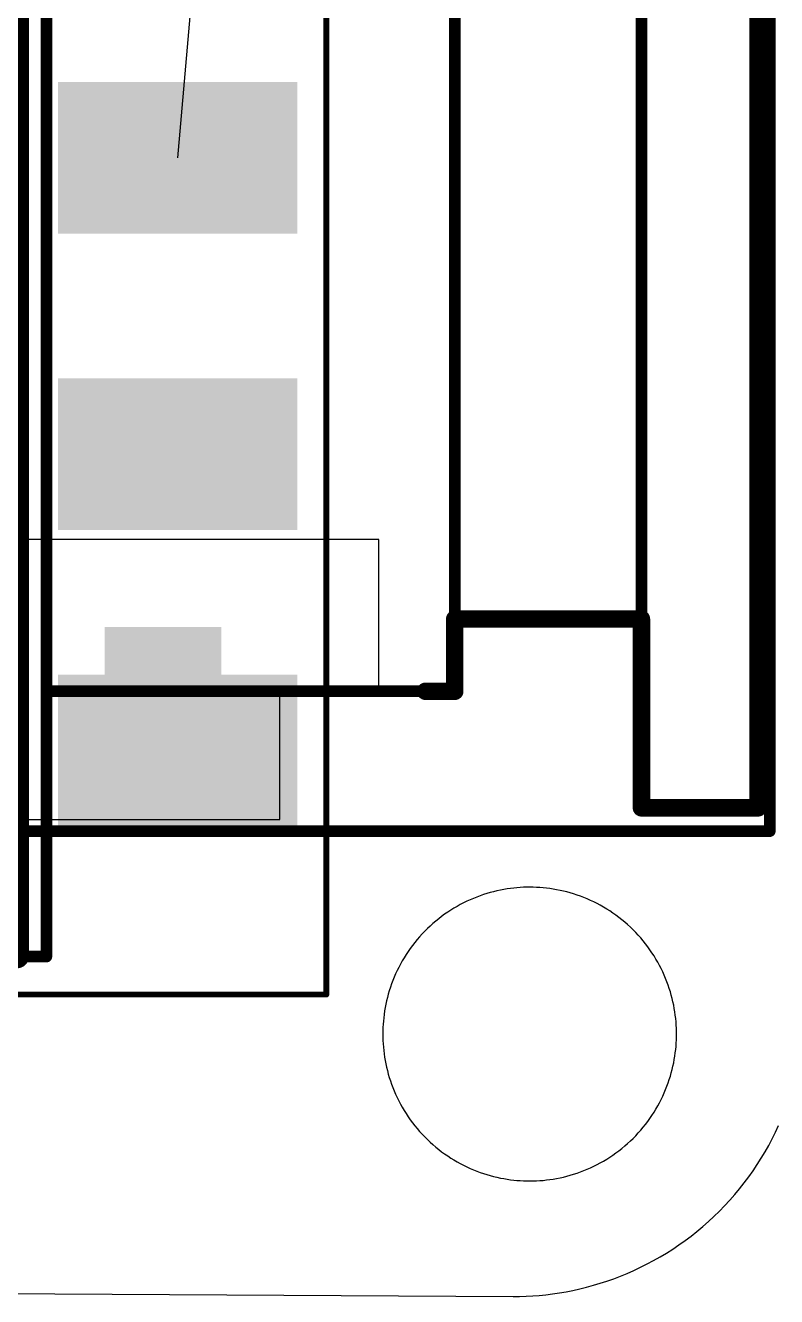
# Model space of a CAD drawing. Extents: x -4.1 to 63.7, y 0.3 to 51.7.
# Drawn here: x 33.52 to 39.96, y 0.31 to 11.21 of the extents above; entities that cross this region are included whole.
import ezdxf

# ---------------------------------------------------------------- set-up
doc = ezdxf.new("R2010")
doc.units = 0
for name, color, linetype in [('1', 12, 'CONTINUOUS'), ('16', 132, 'CONTINUOUS'), ('19', 6, 'CONTINUOUS'), ('20', 141, 'CONTINUOUS'), ('21', 253, 'CONTINUOUS'), ('22', 253, 'CONTINUOUS'), ('39', 12, 'CONTINUOUS'), ('51', 253, 'CONTINUOUS'), ('52', 253, 'CONTINUOUS')]:
    doc.layers.add(name, color=color, linetype=linetype)

# ---------------------------------------------------------------- blocks, each defined once
blk = doc.blocks.new('RECT')
blk.add_solid([(-0.5, -0.5), (0.5, -0.5), (-0.5, 0.5), (0.5, 0.5)])

msp = doc.modelspace()

# ---------------------------------------------------------------- linework, layer by layer
at = {"layer": '1'}
for p, q in [((36.55, 6.8), (33.5, 6.8)), ((36.55, 5.5), (36.55, 6.8)), ((35.7, 4.4), (35.7, 5.5)), ((35.7, 5.5), (36.55, 5.5)), ((33.5, 4.4), (35.7, 4.4))]:
    msp.add_line(p, q, dxfattribs=at)
at = {"layer": '19'}
msp.add_line((35.35, 16.1332), (34.825, 10.07), dxfattribs=at)
at = {"layer": '20'}
for p, q in [((37.7334, 3.8152), (37.7052, 3.8124)), ((37.7615, 3.8173), (37.7334, 3.8152)), ((37.7893, 3.8188), (37.7615, 3.8173)), ((37.817, 3.8196), (37.7893, 3.8188)), ((37.8447, 3.8199), (37.817, 3.8196)), ((37.8726, 3.8195), (37.8447, 3.8199)), ((37.9007, 3.8185), (37.8726, 3.8195)), ((37.929, 3.8169), (37.9007, 3.8185)), ((37.9575, 3.8146), (37.929, 3.8169)), ((37.9862, 3.8116), (37.9575, 3.8146)), ((37.3321, 3.712), (37.3038, 3.699)), ((37.3605, 3.7242), (37.3321, 3.712)), ((37.3891, 3.7356), (37.3605, 3.7242)), ((37.4177, 3.7462), (37.3891, 3.7356)), ((37.4465, 3.7562), (37.4177, 3.7462)), ((37.4754, 3.7653), (37.4465, 3.7562)), ((37.5042, 3.7737), (37.4754, 3.7653)), ((37.5331, 3.7814), (37.5042, 3.7737)), ((37.562, 3.7883), (37.5331, 3.7814)), ((37.5908, 3.7946), (37.562, 3.7883)), ((37.6196, 3.8001), (37.5908, 3.7946)), ((37.6482, 3.8049), (37.6196, 3.8001)), ((37.6768, 3.809), (37.6482, 3.8049)), ((37.7052, 3.8124), (37.6768, 3.809)), ((38.0151, 3.8079), (37.9862, 3.8116)), ((38.044, 3.8036), (38.0151, 3.8079)), ((38.073, 3.7985), (38.044, 3.8036)), ((38.1022, 3.7927), (38.073, 3.7985)), ((38.1313, 3.7862), (38.1022, 3.7927)), ((38.1605, 3.7789), (38.1313, 3.7862)), ((38.1897, 3.7709), (38.1605, 3.7789)), ((38.2189, 3.7622), (38.1897, 3.7709)), ((38.2479, 3.7526), (38.2189, 3.7622)), ((38.2769, 3.7424), (38.2479, 3.7526)), ((38.3058, 3.7313), (38.2769, 3.7424)), ((38.3346, 3.7195), (38.3058, 3.7313)), ((38.3631, 3.707), (38.3346, 3.7195)), ((38.3915, 3.6936), (38.3631, 3.707)), ((37.1396, 3.6058), (37.1134, 3.5877)), ((37.1662, 3.6231), (37.1396, 3.6058)), ((37.1931, 3.6398), (37.1662, 3.6231)), ((37.2204, 3.6557), (37.1931, 3.6398)), ((37.2479, 3.6709), (37.2204, 3.6557)), ((37.2758, 3.6854), (37.2479, 3.6709)), ((37.3038, 3.699), (37.2758, 3.6854)), ((38.4196, 3.6796), (38.3915, 3.6936)), ((38.4475, 3.6647), (38.4196, 3.6796)), ((38.4751, 3.6491), (38.4475, 3.6647)), ((38.5023, 3.6328), (38.4751, 3.6491)), ((38.5292, 3.6158), (38.5023, 3.6328)), ((38.5557, 3.598), (38.5292, 3.6158)), ((38.5819, 3.5796), (38.5557, 3.598)), ((36.9891, 3.487), (36.9657, 3.4649)), ((37.013, 3.5084), (36.9891, 3.487)), ((37.0374, 3.5292), (37.013, 3.5084)), ((37.0623, 3.5494), (37.0374, 3.5292)), ((37.0876, 3.5689), (37.0623, 3.5494)), ((37.1134, 3.5877), (37.0876, 3.5689)), ((38.6075, 3.5604), (38.5819, 3.5796)), ((38.6327, 3.5406), (38.6075, 3.5604)), ((38.6575, 3.5201), (38.6327, 3.5406)), ((38.6817, 3.499), (38.6575, 3.5201)), ((38.7053, 3.4773), (38.6817, 3.499)), ((36.8992, 3.3952), (36.8782, 3.3709)), ((36.9208, 3.419), (36.8992, 3.3952)), ((36.943, 3.4422), (36.9208, 3.419)), ((36.9657, 3.4649), (36.943, 3.4422)), ((38.7284, 3.4549), (38.7053, 3.4773)), ((38.751, 3.432), (38.7284, 3.4549)), ((38.7729, 3.4085), (38.751, 3.432)), ((38.7942, 3.3846), (38.7729, 3.4085)), ((38.8148, 3.3601), (38.7942, 3.3846)), ((36.801, 3.2689), (36.7834, 3.2424)), ((36.8192, 3.2951), (36.801, 3.2689)), ((36.8382, 3.3208), (36.8192, 3.2951)), ((36.8579, 3.3461), (36.8382, 3.3208)), ((36.8782, 3.3709), (36.8579, 3.3461)), ((38.8348, 3.3351), (38.8148, 3.3601)), ((38.8541, 3.3097), (38.8348, 3.3351)), ((38.8727, 3.2839), (38.8541, 3.3097)), ((38.8906, 3.2576), (38.8727, 3.2839)), ((36.735, 3.1606), (36.7204, 3.1328)), ((36.7504, 3.1882), (36.735, 3.1606)), ((36.7665, 3.2154), (36.7504, 3.1882)), ((36.7834, 3.2424), (36.7665, 3.2154)), ((38.9078, 3.231), (38.8906, 3.2576)), ((38.9243, 3.2041), (38.9078, 3.231)), ((38.94, 3.1769), (38.9243, 3.2041)), ((38.955, 3.1493), (38.94, 3.1769)), ((36.6934, 3.0764), (36.681, 3.0479)), ((36.7065, 3.1047), (36.6934, 3.0764)), ((36.7204, 3.1328), (36.7065, 3.1047)), ((38.9693, 3.1216), (38.955, 3.1493)), ((38.9828, 3.0936), (38.9693, 3.1216)), ((38.9955, 3.0654), (38.9828, 3.0936)), ((39.0075, 3.0371), (38.9955, 3.0654)), ((36.6484, 2.9615), (36.6391, 2.9325)), ((36.6585, 2.9904), (36.6484, 2.9615)), ((36.6694, 3.0192), (36.6585, 2.9904)), ((36.681, 3.0479), (36.6694, 3.0192)), ((39.0187, 3.0086), (39.0075, 3.0371)), ((39.0292, 2.98), (39.0187, 3.0086)), ((39.0389, 2.9514), (39.0292, 2.98)), ((39.0479, 2.9227), (39.0389, 2.9514)), ((36.6156, 2.8455), (36.6092, 2.8165)), ((36.6227, 2.8745), (36.6156, 2.8455)), ((36.6305, 2.9035), (36.6227, 2.8745)), ((36.6391, 2.9325), (36.6305, 2.9035)), ((39.0562, 2.8939), (39.0479, 2.9227)), ((39.0637, 2.8652), (39.0562, 2.8939)), ((39.0705, 2.8365), (39.0637, 2.8652)), ((39.0765, 2.8079), (39.0705, 2.8365)), ((36.5944, 2.7299), (36.5909, 2.7013)), ((36.5986, 2.7587), (36.5944, 2.7299)), ((36.6036, 2.7875), (36.5986, 2.7587)), ((36.6092, 2.8165), (36.6036, 2.7875)), ((39.0819, 2.7793), (39.0765, 2.8079)), ((39.0866, 2.7509), (39.0819, 2.7793)), ((39.0906, 2.7226), (39.0866, 2.7509)), ((36.5842, 2.6164), (36.5833, 2.5885)), ((36.5858, 2.6445), (36.5842, 2.6164)), ((36.588, 2.6728), (36.5858, 2.6445)), ((36.5909, 2.7013), (36.588, 2.6728)), ((39.0939, 2.6944), (39.0906, 2.7226)), ((39.0966, 2.6663), (39.0939, 2.6944)), ((39.0986, 2.6385), (39.0966, 2.6663)), ((39.1, 2.6109), (39.0986, 2.6385)), ((36.5833, 2.5885), (36.583, 2.5609)), ((36.583, 2.5609), (36.5833, 2.5332)), ((36.5833, 2.5332), (36.5842, 2.5053)), ((39.0986, 2.4832), (39.1, 2.5109)), ((39.1, 2.5109), (39.1, 2.6109)), ((36.5842, 2.5053), (36.5858, 2.4772)), ((36.5858, 2.4772), (36.588, 2.4489)), ((36.588, 2.4489), (36.5909, 2.4205)), ((36.5909, 2.4205), (36.5944, 2.3918)), ((39.0866, 2.3709), (39.0906, 2.3992)), ((39.0906, 2.3992), (39.0939, 2.4274)), ((39.0939, 2.4274), (39.0966, 2.4554)), ((39.0966, 2.4554), (39.0986, 2.4832)), ((36.5944, 2.3918), (36.5986, 2.3631)), ((36.5986, 2.3631), (36.6036, 2.3342)), ((36.6036, 2.3342), (36.6092, 2.3053)), ((36.6092, 2.3053), (36.6156, 2.2763)), ((39.0705, 2.2852), (39.0765, 2.3139)), ((39.0765, 2.3139), (39.0819, 2.3424)), ((39.0819, 2.3424), (39.0866, 2.3709)), ((36.6156, 2.2763), (36.6227, 2.2473)), ((36.6227, 2.2473), (36.6305, 2.2182)), ((36.6305, 2.2182), (36.6391, 2.1892)), ((36.6391, 2.1892), (36.6484, 2.1603)), ((39.0389, 2.1704), (39.0479, 2.1991)), ((39.0479, 2.1991), (39.0562, 2.2278)), ((39.0562, 2.2278), (39.0637, 2.2565)), ((39.0637, 2.2565), (39.0705, 2.2852)), ((36.6484, 2.1603), (36.6585, 2.1314)), ((36.6585, 2.1314), (36.6694, 2.1026)), ((36.6694, 2.1026), (36.681, 2.0739)), ((36.681, 2.0739), (36.6934, 2.0454)), ((38.9955, 2.0564), (39.0075, 2.0847)), ((39.0075, 2.0847), (39.0187, 2.1132)), ((39.0187, 2.1132), (39.0292, 2.1417)), ((39.0292, 2.1417), (39.0389, 2.1704)), ((36.6934, 2.0454), (36.7065, 2.0171)), ((36.7065, 2.0171), (36.7204, 1.989)), ((36.7204, 1.989), (36.735, 1.9611)), ((38.94, 1.9449), (38.955, 1.9724)), ((38.955, 1.9724), (38.9693, 2.0002)), ((38.9693, 2.0002), (38.9828, 2.0282)), ((38.9828, 2.0282), (38.9955, 2.0564)), ((36.735, 1.9611), (36.7504, 1.9336)), ((36.7504, 1.9336), (36.7665, 1.9063)), ((36.7665, 1.9063), (36.7834, 1.8794)), ((36.7834, 1.8794), (36.801, 1.8528)), ((36.801, 1.8528), (36.8192, 1.8267)), ((38.8727, 1.8379), (38.8906, 1.8641)), ((38.8906, 1.8641), (38.9078, 1.8907)), ((38.9078, 1.8907), (38.9243, 1.9177)), ((38.9243, 1.9177), (38.94, 1.9449)), ((36.8192, 1.8267), (36.8382, 1.8009)), ((36.8382, 1.8009), (36.8579, 1.7757)), ((36.8579, 1.7757), (36.8782, 1.7508)), ((36.8782, 1.7508), (36.8992, 1.7265)), ((38.7942, 1.7372), (38.8148, 1.7617)), ((38.8148, 1.7617), (38.8348, 1.7866)), ((38.8348, 1.7866), (38.8541, 1.8121)), ((38.8541, 1.8121), (38.8727, 1.8379)), ((39.949, 1.719), (39.9757, 1.7759)), ((36.8992, 1.7265), (36.9208, 1.7027)), ((36.9208, 1.7027), (36.943, 1.6795)), ((36.943, 1.6795), (36.9657, 1.6569)), ((36.9657, 1.6569), (36.9891, 1.6348)), ((36.9891, 1.6348), (37.013, 1.6134)), ((38.6817, 1.6228), (38.7053, 1.6445)), ((38.7053, 1.6445), (38.7284, 1.6668)), ((38.7284, 1.6668), (38.751, 1.6897)), ((38.751, 1.6897), (38.7729, 1.7132)), ((38.7729, 1.7132), (38.7942, 1.7372)), ((39.8909, 1.6068), (39.9207, 1.6626)), ((39.9207, 1.6626), (39.949, 1.719)), ((37.013, 1.6134), (37.0374, 1.5925)), ((37.0374, 1.5925), (37.0623, 1.5724)), ((37.0623, 1.5724), (37.0876, 1.5529)), ((37.0876, 1.5529), (37.1134, 1.5341)), ((37.1134, 1.5341), (37.1396, 1.516)), ((38.5557, 1.5237), (38.5819, 1.5422)), ((38.5819, 1.5422), (38.6075, 1.5614)), ((38.6075, 1.5614), (38.6327, 1.5812)), ((38.6327, 1.5812), (38.6575, 1.6017)), ((38.6575, 1.6017), (38.6817, 1.6228)), ((39.8268, 1.4968), (39.8596, 1.5515)), ((39.8596, 1.5515), (39.8909, 1.6068)), ((37.1396, 1.516), (37.1662, 1.4986)), ((37.1662, 1.4986), (37.1931, 1.482)), ((37.1931, 1.482), (37.2204, 1.466)), ((37.2204, 1.466), (37.2479, 1.4508)), ((37.2479, 1.4508), (37.2758, 1.4364)), ((37.2758, 1.4364), (37.3038, 1.4227)), ((37.3038, 1.4227), (37.3321, 1.4098)), ((38.3631, 1.4148), (38.3915, 1.4281)), ((38.3915, 1.4281), (38.4196, 1.4422)), ((38.4196, 1.4422), (38.4475, 1.457)), ((38.4475, 1.457), (38.4751, 1.4726)), ((38.4751, 1.4726), (38.5023, 1.4889)), ((38.5023, 1.4889), (38.5292, 1.506)), ((38.5292, 1.506), (38.5557, 1.5237)), ((39.7567, 1.3896), (39.7925, 1.4428)), ((39.7925, 1.4428), (39.8268, 1.4968)), ((37.3321, 1.4098), (37.3605, 1.3976)), ((37.3605, 1.3976), (37.3891, 1.3862)), ((37.3891, 1.3862), (37.4177, 1.3755)), ((37.4177, 1.3755), (37.4465, 1.3656)), ((37.4465, 1.3656), (37.4754, 1.3564)), ((37.4754, 1.3564), (37.5042, 1.348)), ((37.5042, 1.348), (37.5331, 1.3404)), ((37.5331, 1.3404), (37.562, 1.3334)), ((37.562, 1.3334), (37.5908, 1.3272)), ((37.5908, 1.3272), (37.6196, 1.3217)), ((37.6196, 1.3217), (37.6482, 1.3169)), ((37.6482, 1.3169), (37.6768, 1.3128)), ((37.6768, 1.3128), (37.7052, 1.3093)), ((37.7052, 1.3093), (37.7334, 1.3066)), ((37.9575, 1.3072), (37.9862, 1.3102)), ((37.9862, 1.3102), (38.0151, 1.3138)), ((38.0151, 1.3138), (38.044, 1.3182)), ((38.044, 1.3182), (38.073, 1.3233)), ((38.073, 1.3233), (38.1022, 1.3291)), ((38.1022, 1.3291), (38.1313, 1.3356)), ((38.1313, 1.3356), (38.1605, 1.3428)), ((38.1605, 1.3428), (38.1897, 1.3508)), ((38.1897, 1.3508), (38.2189, 1.3596)), ((38.2189, 1.3596), (38.2479, 1.3691)), ((38.2479, 1.3691), (38.2769, 1.3794)), ((38.2769, 1.3794), (38.3058, 1.3904)), ((38.3058, 1.3904), (38.3346, 1.4022)), ((38.3346, 1.4022), (38.3631, 1.4148)), ((39.6809, 1.2857), (39.7195, 1.3373)), ((39.7195, 1.3373), (39.7567, 1.3896)), ((37.7334, 1.3066), (37.7615, 1.3045)), ((37.7615, 1.3045), (37.7893, 1.303)), ((37.7893, 1.303), (37.817, 1.3021)), ((37.817, 1.3021), (37.8447, 1.3019)), ((37.8447, 1.3019), (37.8726, 1.3023)), ((37.8726, 1.3023), (37.9007, 1.3033)), ((37.9007, 1.3033), (37.929, 1.3049)), ((37.929, 1.3049), (37.9575, 1.3072)), ((39.5995, 1.1855), (39.6409, 1.2351)), ((39.6409, 1.2351), (39.6809, 1.2857)), ((39.5129, 1.0895), (39.5569, 1.137)), ((39.5569, 1.137), (39.5995, 1.1855)), ((39.3739, 0.954), (39.4214, 0.998)), ((39.4214, 0.998), (39.4678, 1.0431)), ((39.4678, 1.0431), (39.5129, 1.0895)), ((39.2758, 0.87), (39.3254, 0.9113)), ((39.3254, 0.9113), (39.3739, 0.954)), ((39.1212, 0.7542), (39.1736, 0.7914)), ((39.1736, 0.7914), (39.2251, 0.83)), ((39.2251, 0.83), (39.2758, 0.87)), ((38.9594, 0.6513), (39.0141, 0.6841)), ((39.0141, 0.6841), (39.068, 0.7184)), ((39.068, 0.7184), (39.1212, 0.7542)), ((38.735, 0.5352), (38.7919, 0.5619)), ((38.7919, 0.5619), (38.8482, 0.5902)), ((38.8482, 0.5902), (38.9041, 0.62)), ((38.9041, 0.62), (38.9594, 0.6513)), ((4.6, 0.5109), (37.7, 0.3109)), ((38.4462, 0.4248), (38.5044, 0.4438)), ((38.5044, 0.4438), (38.5624, 0.4643)), ((38.5624, 0.4643), (38.6202, 0.4864)), ((38.6202, 0.4864), (38.6778, 0.51)), ((38.6778, 0.51), (38.735, 0.5352)), ((37.9818, 0.3268), (38.0392, 0.334)), ((38.0392, 0.334), (38.097, 0.3426)), ((38.097, 0.3426), (38.1549, 0.3526)), ((38.1549, 0.3526), (38.213, 0.3641)), ((38.213, 0.3641), (38.2713, 0.377)), ((38.2713, 0.377), (38.3296, 0.3915)), ((38.3296, 0.3915), (38.3879, 0.4074)), ((38.3879, 0.4074), (38.4462, 0.4248)), ((37.7, 0.3109), (37.7555, 0.3115)), ((37.7555, 0.3115), (37.8115, 0.3134)), ((37.8115, 0.3134), (37.8679, 0.3165)), ((37.8679, 0.3165), (37.9246, 0.321)), ((37.9246, 0.321), (37.9818, 0.3268))]:
    msp.add_line(p, q, dxfattribs=at)
at = {"layer": '21', "const_width": 0.15}
for points in [[(39.8, 4.5), (39.8, 23.1)], [(37.2, 5.499), (37.2, 6.119)], [(38.8, 6.119), (37.2, 6.119)], [(38.8, 4.5), (38.8, 6.119)], [(37.2, 5.499), (36.95, 5.499)], [(39.8, 4.5), (38.8, 4.5)]]:
    msp.add_lwpolyline(points, dxfattribs=at)
at = {"layer": '21', "const_width": 0.075}
for points in [[(37.2375, 6.119, 1), (37.1625, 6.119)], [(37.2, 6.1565, 1), (37.2, 6.0815)], [(38.8375, 6.119, 1), (38.7625, 6.119)], [(38.8, 6.0815, 1), (38.8, 6.1565)], [(36.95, 5.5365, 1), (36.95, 5.4615)], [(37.2, 5.4615, 1), (37.2, 5.5365)], [(37.1625, 5.499, 1), (37.2375, 5.499)], [(38.8, 4.5375, 1), (38.8, 4.4625)], [(38.7625, 4.5, 1), (38.8375, 4.5)], [(39.7625, 4.5, 1), (39.8375, 4.5)], [(39.8, 4.4625, 1), (39.8, 4.5375)]]:
    msp.add_lwpolyline(points, format="xyb", dxfattribs=at)
at = {"layer": '22', "const_width": 0.2}
for points in [[(33.45, 3.225), (33.45, 14.375)], [(24.95, 3.225), (33.45, 3.225)]]:
    msp.add_lwpolyline(points, dxfattribs=at)
at = {"layer": '22', "const_width": 0.1}
for points in [[(33.4, 3.225, 1), (33.5, 3.225)], [(33.45, 3.175, 1), (33.45, 3.275)]]:
    msp.add_lwpolyline(points, format="xyb", dxfattribs=at)
at = {"layer": '39', "const_width": 0.1}
for points in [[(39.9, 23.3), (39.9, 4.3)], [(39.9, 4.3), (32.6, 4.3)]]:
    msp.add_lwpolyline(points, dxfattribs=at)
at = {"layer": '39', "const_width": 0.05}
for points in [[(39.875, 4.3, 1), (39.925, 4.3)], [(39.9, 4.275, 1), (39.9, 4.325)]]:
    msp.add_lwpolyline(points, format="xyb", dxfattribs=at)
at = {"layer": '51', "const_width": 0.1}
for points in [[(39.8, 4.5), (39.8, 23.1)], [(33.7, 5.499), (33.7, 22.1)], [(37.2, 6.119), (37.2, 21.479)], [(38.8, 6.119), (38.8, 21.479)], [(38.8, 6.119), (37.2, 6.119)], [(37.2, 5.499), (37.2, 6.119)], [(38.8, 4.5), (38.8, 6.119)], [(37.2, 5.499), (33.7, 5.499)], [(38.8, 4.5), (39.8, 4.5)]]:
    msp.add_lwpolyline(points, dxfattribs=at)
at = {"layer": '51', "const_width": 0.05}
for points in [[(37.2, 6.144, 1), (37.2, 6.094)], [(37.225, 6.119, 1), (37.175, 6.119)], [(37.175, 6.119, 1), (37.225, 6.119)], [(38.825, 6.119, 1), (38.775, 6.119)], [(38.775, 6.119, 1), (38.825, 6.119)], [(38.8, 6.094, 1), (38.8, 6.144)], [(33.7, 5.524, 1), (33.7, 5.474)], [(33.675, 5.499, 1), (33.725, 5.499)], [(37.175, 5.499, 1), (37.225, 5.499)], [(37.2, 5.474, 1), (37.2, 5.524)], [(38.8, 4.525, 1), (38.8, 4.475)], [(38.775, 4.5, 1), (38.825, 4.5)], [(39.775, 4.5, 1), (39.825, 4.5)], [(39.8, 4.475, 1), (39.8, 4.525)]]:
    msp.add_lwpolyline(points, format="xyb", dxfattribs=at)
at = {"layer": '52'}
for points, const_width in [([(36.1, 2.9), (36.1, 14.7)], 0.05), ([(33.7, 3.225), (33.7, 14.375)], 0.1), ([(24.7, 3.225), (33.7, 3.225)], 0.1), ([(22.3, 2.9), (36.1, 2.9)], 0.05)]:
    msp.add_lwpolyline(points, dxfattribs=dict(at, const_width=const_width))
for points, const_width in [([(33.7, 3.2, 1), (33.7, 3.25)], 0.05), ([(33.675, 3.225, 1), (33.725, 3.225)], 0.05), ([(36.0875, 2.9, 1), (36.1125, 2.9)], 0.025), ([(36.1, 2.8875, 1), (36.1, 2.9125)], 0.025)]:
    msp.add_lwpolyline(points, format="xyb", dxfattribs=dict(at, const_width=const_width))

# ---------------------------------------------------------------- block references
at = {"layer": '1', "rotation": 270}
msp.add_blockref('RECT', (34.7, 5.55), dxfattribs=at)
at = {"layer": '16', "xscale": 2.05, "yscale": 1.3}
for p in [(34.825, 10.07), (34.825, 7.53), (34.825, 4.99)]:
    msp.add_blockref('RECT', p, dxfattribs=at)

doc.saveas('drawing.dxf')
